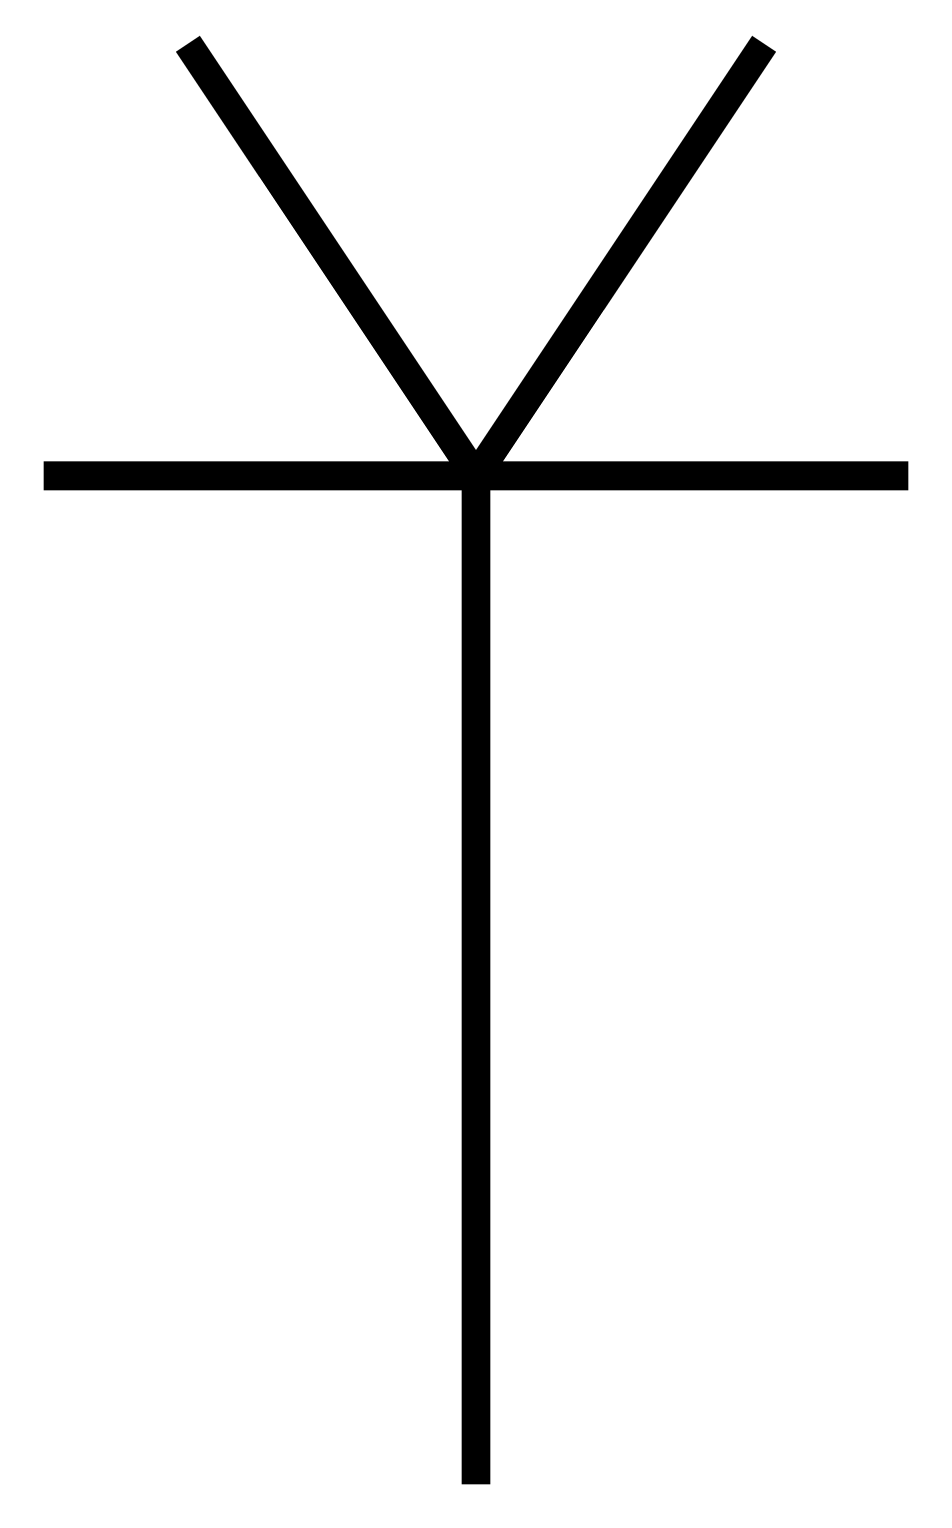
# Model space of a CAD drawing. Extents: x 5.4 to 8.5, y 1.83 to 6.93.
import ezdxf

# ---------------------------------------------------------------- set-up
doc = ezdxf.new("R2010")
doc.units = 0
doc.header["$MEASUREMENT"] = 0
doc.layers.get('0').update_dxf_attribs({"linetype": 'CONTINUOUS'})

msp = doc.modelspace()

# ---------------------------------------------------------------- linework, layer by layer
at = {"const_width": 0.1}
for points in [[(5.9453, 6.8811), (6.9453, 5.3811), (7.9453, 6.8811)], [(5.4453, 5.3811), (8.4453, 5.3811)], [(6.9453, 5.3811), (6.9453, 1.8811)]]:
    msp.add_lwpolyline(points, dxfattribs=at)

doc.saveas('drawing.dxf')
